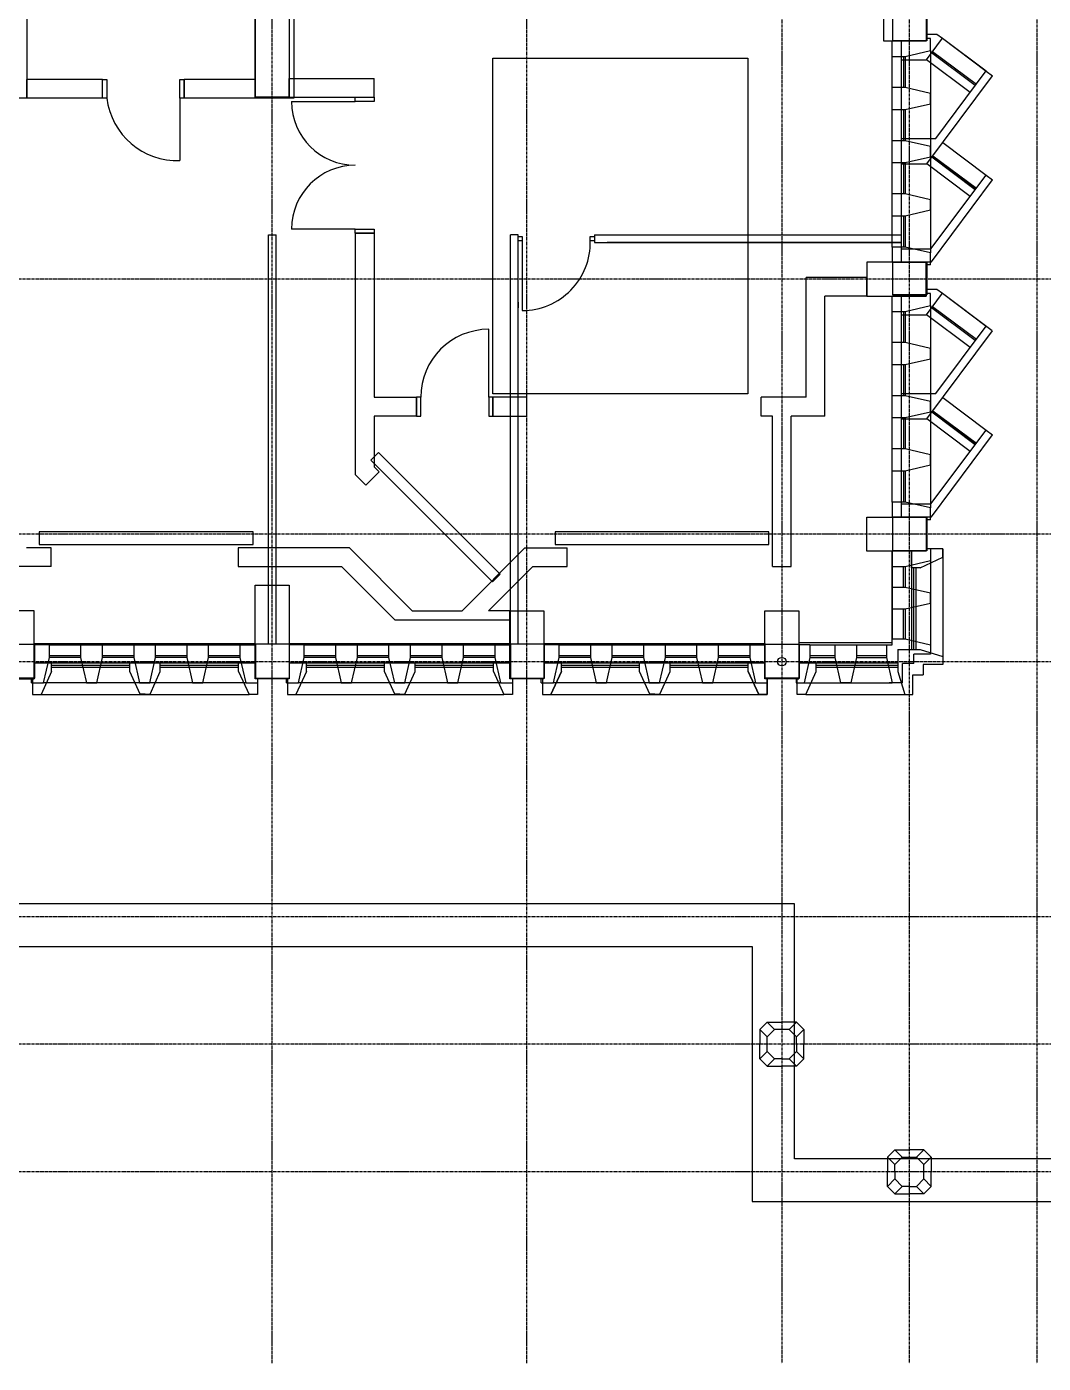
# Model space of a CAD drawing. Header units: millimetres. Extents: x -58291 to 85267, y -25390 to 74943.
# Drawn here: x 12580 to 24544, y -17978 to -2254 of the extents above; entities that cross this region are included whole.
import ezdxf

# ---------------------------------------------------------------- set-up
doc = ezdxf.new("R2010")
doc.units = ezdxf.units.MM
doc.linetypes.add('PCENTRE', pattern=[50.8, 31.75, -6.35, 6.35, -6.35])
doc.linetypes.add('PCENTRE2', pattern=[28.575, 19.05, -3.175, 3.175, -3.175])
for name, color, linetype in [('Basement 01 - Curtain Walls', 1, 'Continuous'), ('Basement 01 - Doors Windows and Openings', 1, 'Continuous'), ('Basement 01 - General', 1, 'Continuous'), ('Basement 01 - Mass Elements', 2, 'Continuous'), ('Basement 01 - Structural Members', 5, 'Continuous'), ('Basement 01 - Walls', 3, 'Continuous'), ('Boundaries_and_building_grids', 140, 'PCENTRE2'), ('BRICK_WALLS_P4', 1, 'Continuous'), ('COLUMNS_P5', 5, 'Continuous'), ('DR', 8, 'Continuous'), ('WA', 6, 'Continuous'), ('WA_EXT', 7, 'Continuous'), ('WN', 4, 'Continuous')]:
    doc.layers.add(name, color=color, linetype=linetype)

msp = doc.modelspace()

# ---------------------------------------------------------------- linework, layer by layer
at = {"layer": 'Basement 01 - Curtain Walls', "color": 3, "linetype": 'Continuous', "lineweight": -3}
for p, q in [((22767, -2603, -4600), (22767, -2424, -4600)), ((23167, -2424, -4600), (22767, -2424, -4600)), ((23217, -2393, -4600), (23167, -2393, -4600)), ((23167, -2393, -4600), (23167, -2424, -4600)), ((23217, -2535, -4600), (23217, -2393, -4600)), ((22767, -2603, -4600), (22917, -2603, -4600)), ((22917, -2603, -4600), (23217, -2535, -4600)), ((22917, -2971, -4600), (22767, -2971, -4600)), ((22767, -3228, -4600), (22767, -2971, -4600)), ((23217, -3039, -4600), (22917, -2971, -4600)), ((23217, -3160, -4600), (23217, -3039, -4600)), ((22767, -3228, -4600), (22917, -3228, -4600)), ((22917, -3228, -4600), (23217, -3160, -4600)), ((22917, -3596, -4600), (22767, -3596, -4600)), ((22767, -3853, -4600), (22767, -3596, -4600)), ((23217, -3664, -4600), (22917, -3596, -4600)), ((23217, -3785, -4600), (23217, -3664, -4600)), ((22767, -3853, -4600), (22917, -3853, -4600)), ((22917, -3853, -4600), (23217, -3785, -4600)), ((22917, -4221, -4600), (22767, -4221, -4600)), ((22767, -4478, -4600), (22767, -4221, -4600)), ((23217, -4289, -4600), (22917, -4221, -4600)), ((23217, -4410, -4600), (23217, -4289, -4600)), ((22767, -4478, -4600), (22917, -4478, -4600)), ((22917, -4478, -4600), (23217, -4410, -4600)), ((22767, -4846, -4600), (22767, -5024, -4600)), ((22917, -4846, -4600), (22767, -4846, -4600)), ((23217, -4914, -4600), (22917, -4846, -4600)), ((23217, -5056, -4600), (23217, -4914, -4600)), ((23217, -5056, -4600), (23167, -5056, -4600)), ((23167, -5424, -4600), (22767, -5424, -4600)), ((22767, -5603, -4600), (22767, -5424, -4600)), ((23217, -5393, -4600), (23167, -5393, -4600)), ((23167, -5393, -4600), (23167, -5424, -4600)), ((23217, -5535, -4600), (23217, -5393, -4600)), ((22767, -5603, -4600), (22917, -5603, -4600)), ((22917, -5603, -4600), (23217, -5535, -4600)), ((22917, -5971, -4600), (22767, -5971, -4600)), ((22767, -6228, -4600), (22767, -5971, -4600)), ((23217, -6039, -4600), (22917, -5971, -4600)), ((23217, -6160, -4600), (23217, -6039, -4600)), ((22767, -6228, -4600), (22917, -6228, -4600)), ((22917, -6228, -4600), (23217, -6160, -4600)), ((22767, -6853, -4600), (22767, -6596, -4600)), ((22917, -6596, -4600), (22767, -6596, -4600)), ((23217, -6664, -4600), (22917, -6596, -4600)), ((23217, -6785, -4600), (23217, -6664, -4600)), ((22767, -6853, -4600), (22917, -6853, -4600)), ((22917, -6853, -4600), (23217, -6785, -4600)), ((22917, -7221, -4600), (22767, -7221, -4600)), ((22767, -7478, -4600), (22767, -7221, -4600)), ((23217, -7289, -4600), (22917, -7221, -4600)), ((23217, -7410, -4600), (23217, -7289, -4600)), ((22767, -7478, -4600), (22917, -7478, -4600)), ((22917, -7478, -4600), (23217, -7410, -4600)), ((22917, -7846, -4600), (22767, -7846, -4600)), ((22767, -7846, -4600), (22767, -8024, -4600)), ((23217, -7914, -4600), (22917, -7846, -4600)), ((23217, -8056, -4600), (23217, -7914, -4600)), ((23217, -8056, -4600), (23167, -8056, -4600)), ((22767, -8424, -4600), (22767, -8603, -4600)), ((23167, -8393, -4600), (23217, -8393, -4600)), ((23217, -8393, -4600), (23217, -8535, -4600)), ((22767, -8603, -4600), (22917, -8603, -4600)), ((22917, -8603, -4600), (23217, -8535, -4600)), ((22767, -8846, -4600), (22767, -9103, -4600)), ((22767, -8846, -4600), (22917, -8846, -4600)), ((22917, -8846, -4600), (23217, -8914, -4600)), ((23217, -9035, -4600), (23217, -8914, -4600)), ((22767, -9103, -4600), (22917, -9103, -4600)), ((22917, -9103, -4600), (23217, -9035, -4600)), ((12846, -9524, -4600), (12667, -9524, -4600)), ((12846, -9674, -4600), (12846, -9524, -4600)), ((13214, -9524, -4600), (13214, -9674, -4600)), ((13214, -9524, -4600), (13471, -9524, -4600)), ((13471, -9674, -4600), (13471, -9524, -4600)), ((13839, -9524, -4600), (13839, -9674, -4600)), ((13839, -9524, -4600), (14096, -9524, -4600)), ((14096, -9674, -4600), (14096, -9524, -4600)), ((14464, -9524, -4600), (14464, -9674, -4600)), ((14464, -9524, -4600), (14721, -9524, -4600)), ((14721, -9674, -4600), (14721, -9524, -4600)), ((15089, -9524, -4600), (15089, -9674, -4600)), ((15089, -9524, -4600), (15267, -9524, -4600)), ((15267, -9924, -4600), (15267, -9524, -4600)), ((15846, -9524, -4600), (15667, -9524, -4600)), ((15846, -9674, -4600), (15846, -9524, -4600)), ((16214, -9524, -4600), (16214, -9674, -4600)), ((16214, -9524, -4600), (16471, -9524, -4600)), ((16471, -9674, -4600), (16471, -9524, -4600)), ((16839, -9524, -4600), (16839, -9674, -4600)), ((16839, -9524, -4600), (17096, -9524, -4600)), ((17096, -9674, -4600), (17096, -9524, -4600)), ((17464, -9524, -4600), (17464, -9674, -4600)), ((17464, -9524, -4600), (17721, -9524, -4600)), ((17721, -9674, -4600), (17721, -9524, -4600)), ((18089, -9524, -4600), (18089, -9674, -4600)), ((18089, -9524, -4600), (18267, -9524, -4600)), ((18267, -9924, -4600), (18267, -9524, -4600)), ((18846, -9524, -4600), (18667, -9524, -4600)), ((18846, -9674, -4600), (18846, -9524, -4600)), ((19214, -9524, -4600), (19471, -9524, -4600)), ((19214, -9524, -4600), (19214, -9674, -4600)), ((19471, -9674, -4600), (19471, -9524, -4600)), ((19839, -9524, -4600), (19839, -9674, -4600)), ((19839, -9524, -4600), (20096, -9524, -4600)), ((20096, -9674, -4600), (20096, -9524, -4600)), ((20464, -9524, -4600), (20721, -9524, -4600)), ((20464, -9524, -4600), (20464, -9674, -4600)), ((20721, -9674, -4600), (20721, -9524, -4600)), ((21089, -9524, -4600), (21089, -9674, -4600)), ((21089, -9524, -4600), (21267, -9524, -4600)), ((21267, -9924, -4600), (21267, -9524, -4600)), ((21796, -9524, -4600), (21667, -9524, -4600)), ((21667, -9524, -4600), (21667, -9924, -4600)), ((21796, -9524, -4600), (21796, -9674, -4600)), ((22089, -9524, -4600), (22346, -9524, -4600)), ((22089, -9524, -4600), (22089, -9674, -4600)), ((22346, -9524, -4600), (22346, -9674, -4600)), ((22699, -9524, -4600), (22699, -9674, -4600)), ((22699, -9524, -4600), (22767, -9524, -4600)), ((22767, -9524, -4600), (22767, -9456, -4600)), ((22767, -9456, -4600), (22917, -9456, -4600)), ((22917, -9456, -4600), (23217, -9524, -4600)), ((23217, -9524, -4600), (23217, -9635, -4600)), ((12778, -9974, -4600), (12846, -9674, -4600)), ((13214, -9674, -4600), (13282, -9974, -4600)), ((13403, -9974, -4600), (13471, -9674, -4600)), ((13839, -9674, -4600), (13907, -9974, -4600)), ((14028, -9974, -4600), (14096, -9674, -4600)), ((14464, -9674, -4600), (14532, -9974, -4600)), ((14653, -9974, -4600), (14721, -9674, -4600)), ((15089, -9674, -4600), (15157, -9974, -4600)), ((15778, -9974, -4600), (15846, -9674, -4600)), ((16214, -9674, -4600), (16282, -9974, -4600)), ((16403, -9974, -4600), (16471, -9674, -4600)), ((16839, -9674, -4600), (16907, -9974, -4600)), ((17028, -9974, -4600), (17096, -9674, -4600)), ((17464, -9674, -4600), (17532, -9974, -4600)), ((17653, -9974, -4600), (17721, -9674, -4600)), ((18089, -9674, -4600), (18157, -9974, -4600)), ((18778, -9974, -4600), (18846, -9674, -4600)), ((19214, -9674, -4600), (19282, -9974, -4600)), ((19403, -9974, -4600), (19471, -9674, -4600)), ((19839, -9674, -4600), (19907, -9974, -4600)), ((20028, -9974, -4600), (20096, -9674, -4600)), ((20464, -9674, -4600), (20532, -9974, -4600)), ((20653, -9974, -4600), (20721, -9674, -4600)), ((21089, -9674, -4600), (21157, -9974, -4600)), ((21796, -9674, -4600), (21728, -9974, -4600)), ((22089, -9674, -4600), (22157, -9974, -4600)), ((22346, -9674, -4600), (22278, -9974, -4600)), ((22699, -9674, -4600), (22767, -9974, -4600)), ((23021, -9747, -4600), (22888, -9747, -4600)), ((22888, -9974, -4600), (22888, -9747, -4600)), ((23217, -9635, -4600), (23021, -9635, -4600)), ((23021, -9747, -4600), (23021, -9635, -4600)), ((12636, -9974, -4600), (12636, -9924, -4600)), ((12636, -9974, -4600), (12778, -9974, -4600)), ((13282, -9974, -4600), (13403, -9974, -4600)), ((13907, -9974, -4600), (14028, -9974, -4600)), ((14532, -9974, -4600), (14653, -9974, -4600)), ((15157, -9974, -4600), (15299, -9974, -4600)), ((15299, -9924, -4600), (15267, -9924, -4600)), ((15299, -9974, -4600), (15299, -9924, -4600)), ((15636, -9974, -4600), (15636, -9924, -4600)), ((15636, -9974, -4600), (15778, -9974, -4600)), ((16282, -9974, -4600), (16403, -9974, -4600)), ((16907, -9974, -4600), (17028, -9974, -4600)), ((17532, -9974, -4600), (17653, -9974, -4600)), ((18157, -9974, -4600), (18299, -9974, -4600)), ((18299, -9924, -4600), (18267, -9924, -4600)), ((18299, -9974, -4600), (18299, -9924, -4600)), ((18636, -9974, -4600), (18636, -9924, -4600)), ((18636, -9974, -4600), (18778, -9974, -4600)), ((19282, -9974, -4600), (19403, -9974, -4600)), ((19907, -9974, -4600), (20028, -9974, -4600)), ((20532, -9974, -4600), (20653, -9974, -4600)), ((21157, -9974, -4600), (21299, -9974, -4600)), ((21299, -9924, -4600), (21267, -9924, -4600)), ((21299, -9974, -4600), (21299, -9924, -4600)), ((21636, -9924, -4600), (21667, -9924, -4600)), ((21636, -9924, -4600), (21636, -9974, -4600)), ((21636, -9974, -4600), (21728, -9974, -4600)), ((22278, -9974, -4600), (22157, -9974, -4600)), ((22888, -9974, -4600), (22728, -9974, -4600))]:
    msp.add_line(p, q, dxfattribs=at)
at = {"layer": 'Basement 01 - Curtain Walls', "color": 3, "linetype": 'Continuous', "lineweight": -3, "elevation": -4600}
for points in [[(22767, -5024), (23167, -5024), (23167, -5056)], [(22767, -8024), (23167, -8024), (23167, -8056)], [(23167, -8393), (23167, -8424), (22767, -8424)], [(12667, -9524), (12667, -9924), (12636, -9924)], [(15667, -9524), (15667, -9924), (15636, -9924)], [(18667, -9524), (18667, -9924), (18636, -9924)]]:
    msp.add_lwpolyline(points, dxfattribs=at)
at = {"layer": 'Basement 01 - Doors Windows and Openings', "color": 1, "linetype": 'Continuous', "lineweight": -3}
for p, q in [((22767, -2971, -4600), (22767, -2603, -4600)), ((22767, -4846, -4600), (22767, -2603, -4600)), ((22897, -2603, -4600), (22897, -2971, -4600)), ((22917, -2603, -4600), (22917, -2971, -4600)), ((23217, -2535, -4600), (23217, -4914, -4600)), ((15697, -3134, -4600), (16447, -3134, -4600)), ((22767, -3596, -4600), (22767, -3228, -4600)), ((22897, -3228, -4600), (22897, -3596, -4600)), ((22917, -3228, -4600), (22917, -3596, -4600)), ((22767, -4221, -4600), (22767, -3853, -4600)), ((22897, -3853, -4600), (22897, -4221, -4600)), ((22917, -3853, -4600), (22917, -4221, -4600)), ((22897, -4478, -4600), (22897, -4846, -4600)), ((22917, -4478, -4600), (22917, -4846, -4600)), ((16447, -4634, -4600), (15697, -4634, -4600)), ((22767, -7846, -4600), (22767, -5603, -4600)), ((22767, -5971, -4600), (22767, -5603, -4600)), ((22897, -5603, -4600), (22897, -5971, -4600)), ((22917, -5603, -4600), (22917, -5971, -4600)), ((23217, -5535, -4600), (23217, -7914, -4600)), ((18017, -6614, -4600), (18017, -5814, -4600)), ((22767, -6596, -4600), (22767, -6228, -4600)), ((22897, -6228, -4600), (22897, -6596, -4600)), ((22917, -6228, -4600), (22917, -6596, -4600)), ((22767, -7221, -4600), (22767, -6853, -4600)), ((22897, -6853, -4600), (22897, -7221, -4600)), ((22917, -6853, -4600), (22917, -7221, -4600)), ((22897, -7478, -4600), (22897, -7846, -4600)), ((22917, -7478, -4600), (22917, -7846, -4600)), ((22767, -8603, -4600), (22767, -8846, -4600)), ((22897, -8846, -4600), (22897, -8603, -4600)), ((22917, -8603, -4600), (22917, -8846, -4600)), ((23217, -8535, -4600), (23217, -9524, -4600)), ((22767, -9103, -4600), (22767, -9456, -4600)), ((22897, -9456, -4600), (22897, -9103, -4600)), ((22917, -9103, -4600), (22917, -9456, -4600)), ((12846, -9524, -4600), (15089, -9524, -4600)), ((13471, -9524, -4600), (13839, -9524, -4600)), ((14096, -9524, -4600), (14464, -9524, -4600)), ((14721, -9524, -4600), (15089, -9524, -4600)), ((15846, -9524, -4600), (18089, -9524, -4600)), ((16471, -9524, -4600), (16839, -9524, -4600)), ((17096, -9524, -4600), (17464, -9524, -4600)), ((17721, -9524, -4600), (18089, -9524, -4600)), ((18846, -9524, -4600), (21089, -9524, -4600)), ((19471, -9524, -4600), (19839, -9524, -4600)), ((20096, -9524, -4600), (20464, -9524, -4600)), ((20721, -9524, -4600), (21089, -9524, -4600)), ((21796, -9524, -4600), (22089, -9524, -4600)), ((22346, -9524, -4600), (22699, -9524, -4600)), ((13214, -9654, -4600), (12846, -9654, -4600)), ((13214, -9674, -4600), (12846, -9674, -4600)), ((13839, -9654, -4600), (13471, -9654, -4600)), ((13839, -9674, -4600), (13471, -9674, -4600)), ((14464, -9654, -4600), (14096, -9654, -4600)), ((14464, -9674, -4600), (14096, -9674, -4600)), ((15089, -9654, -4600), (14721, -9654, -4600)), ((15089, -9674, -4600), (14721, -9674, -4600)), ((16214, -9654, -4600), (15846, -9654, -4600)), ((16214, -9674, -4600), (15846, -9674, -4600)), ((16839, -9654, -4600), (16471, -9654, -4600)), ((16839, -9674, -4600), (16471, -9674, -4600)), ((17464, -9654, -4600), (17096, -9654, -4600)), ((17464, -9674, -4600), (17096, -9674, -4600)), ((18089, -9654, -4600), (17721, -9654, -4600)), ((18089, -9674, -4600), (17721, -9674, -4600)), ((19214, -9654, -4600), (18846, -9654, -4600)), ((19214, -9674, -4600), (18846, -9674, -4600)), ((19839, -9654, -4600), (19471, -9654, -4600)), ((19839, -9674, -4600), (19471, -9674, -4600)), ((20464, -9654, -4600), (20096, -9654, -4600)), ((20464, -9674, -4600), (20096, -9674, -4600)), ((21089, -9654, -4600), (20721, -9654, -4600)), ((21089, -9674, -4600), (20721, -9674, -4600)), ((22089, -9654, -4600), (21796, -9654, -4600)), ((21796, -9674, -4600), (22089, -9674, -4600)), ((22699, -9654, -4600), (22346, -9654, -4600)), ((22346, -9674, -4600), (22699, -9674, -4600)), ((15157, -9974, -4600), (12778, -9974, -4600)), ((18157, -9974, -4600), (15778, -9974, -4600)), ((21157, -9974, -4600), (18778, -9974, -4600)), ((21728, -9974, -4600), (22767, -9974, -4600))]:
    msp.add_line(p, q, dxfattribs=at)
at = {"layer": 'Basement 01 - Doors Windows and Openings', "color": 1, "linetype": 'Continuous', "lineweight": -3, "elevation": -4600}
for points in [[(16447, -3084), (16667, -3084), (16667, -3134), (16447, -3134), (16447, -3084)], [(16447, -4634), (16667, -4634), (16667, -4684), (16447, -4684), (16447, -4634)], [(17217, -6614), (17167, -6614), (17167, -6834), (17217, -6834), (17217, -6614)], [(18067, -6614), (18017, -6614), (18017, -6834), (18067, -6834), (18067, -6614)]]:
    msp.add_lwpolyline(points, dxfattribs=at)
at = {"layer": 'Basement 01 - Doors Windows and Openings', "color": 1, "linetype": 'Continuous', "lineweight": -3}
for centre, radius, start, end in [((16447, -3134, -4600), 750, 180, 270), ((16447, -4634, -4600), 750, 90, 180), ((18017, -6614, -4600), 800, 90, 180)]:
    msp.add_arc(centre, radius, start, end, dxfattribs=at)
at = {"layer": 'Basement 01 - General', "color": 2, "linetype": 'Continuous', "lineweight": -3}
for p, q in [((21617, -12574, -4600), (-23683, -12574, -4600)), ((21617, -15574, -4600), (21617, -12574, -4600)), ((-23183, -13074, -4600), (21117, -13074, -4600)), ((21117, -13074, -4600), (21117, -16074, -4600)), ((48317, -15574, -4600), (21617, -15574, -4600)), ((21117, -16074, -4600), (48817, -16074, -4600))]:
    msp.add_line(p, q, dxfattribs=at)
at = {"layer": 'Basement 01 - Mass Elements', "color": 8, "linetype": 'Continuous', "lineweight": -3, "elevation": -4600}
msp.add_lwpolyline([(21067, -2624), (21067, -6574), (18067, -6574), (18067, -2624)], close=True, dxfattribs=at)
for points in [[(18060, -8784), (16628, -7352), (16719, -7262), (18150, -8694), (18060, -8784)], [(12728, -8346), (15244, -8346), (15244, -8198), (12728, -8198), (12728, -8346)], [(18798, -8344), (21314, -8344), (21314, -8196), (18798, -8196), (18798, -8344)]]:
    msp.add_lwpolyline(points, dxfattribs=at)
at = {"layer": 'Basement 01 - Structural Members', "color": 5, "linetype": 'Continuous', "lineweight": -3}
for p, q in [((21209, -14052, -4600), (21295, -13966, -4600)), ((21381, -14052, -4600), (21295, -13966, -4600)), ((21295, -13966, -4600), (21467, -13966, -4600)), ((21639, -13966, -4600), (21467, -13966, -4600)), ((21553, -14052, -4600), (21639, -13966, -4600)), ((21726, -14052, -4600), (21639, -13966, -4600)), ((21295, -14138, -4600), (21209, -14052, -4600)), ((21209, -14052, -4600), (21209, -14224, -4600)), ((21295, -14138, -4600), (21381, -14052, -4600)), ((21295, -14224, -4600), (21295, -14138, -4600)), ((21467, -14052, -4600), (21381, -14052, -4600)), ((21553, -14052, -4600), (21467, -14052, -4600)), ((21553, -14052, -4600), (21639, -14138, -4600)), ((21639, -14138, -4600), (21726, -14052, -4600)), ((21639, -14224, -4600), (21639, -14138, -4600)), ((21726, -14052, -4600), (21726, -14224, -4600)), ((21209, -14397, -4600), (21209, -14224, -4600)), ((21295, -14310, -4600), (21295, -14224, -4600)), ((21639, -14224, -4600), (21639, -14310, -4600)), ((21726, -14397, -4600), (21726, -14224, -4600)), ((21295, -14310, -4600), (21209, -14397, -4600)), ((21209, -14397, -4600), (21295, -14483, -4600)), ((21381, -14397, -4600), (21295, -14310, -4600)), ((21381, -14397, -4600), (21295, -14483, -4600)), ((21467, -14397, -4600), (21381, -14397, -4600)), ((21467, -14397, -4600), (21553, -14397, -4600)), ((21639, -14310, -4600), (21553, -14397, -4600)), ((21553, -14397, -4600), (21639, -14483, -4600)), ((21639, -14310, -4600), (21726, -14397, -4600)), ((21726, -14397, -4600), (21639, -14483, -4600)), ((21295, -14483, -4600), (21467, -14483, -4600)), ((21639, -14483, -4600), (21467, -14483, -4600)), ((22709, -15552, -4600), (22795, -15466, -4600)), ((22795, -15638, -4600), (22709, -15552, -4600)), ((22709, -15552, -4600), (22709, -15724, -4600)), ((22881, -15552, -4600), (22795, -15466, -4600)), ((22795, -15466, -4600), (22967, -15466, -4600)), ((22881, -15552, -4600), (22795, -15638, -4600)), ((22881, -15552, -4600), (22967, -15552, -4600)), ((23139, -15466, -4600), (22967, -15466, -4600)), ((22967, -15552, -4600), (23053, -15552, -4600)), ((23053, -15552, -4600), (23139, -15466, -4600)), ((23139, -15638, -4600), (23053, -15552, -4600)), ((23226, -15552, -4600), (23139, -15466, -4600)), ((23139, -15638, -4600), (23226, -15552, -4600)), ((23226, -15552, -4600), (23226, -15724, -4600)), ((22795, -15724, -4600), (22795, -15638, -4600)), ((23139, -15724, -4600), (23139, -15638, -4600)), ((22709, -15897, -4600), (22709, -15724, -4600)), ((22795, -15810, -4600), (22709, -15897, -4600)), ((22795, -15724, -4600), (22795, -15810, -4600)), ((22795, -15810, -4600), (22881, -15897, -4600)), ((23053, -15897, -4600), (23139, -15810, -4600)), ((23139, -15810, -4600), (23139, -15724, -4600)), ((23139, -15810, -4600), (23226, -15897, -4600)), ((23226, -15897, -4600), (23226, -15724, -4600)), ((22709, -15897, -4600), (22795, -15983, -4600)), ((22881, -15897, -4600), (22795, -15983, -4600)), ((22795, -15983, -4600), (22967, -15983, -4600)), ((22967, -15897, -4600), (22881, -15897, -4600)), ((22967, -15897, -4600), (23053, -15897, -4600)), ((23139, -15983, -4600), (22967, -15983, -4600)), ((23053, -15897, -4600), (23139, -15983, -4600)), ((23226, -15897, -4600), (23139, -15983, -4600))]:
    msp.add_line(p, q, dxfattribs=at)
at = {"layer": 'Basement 01 - Structural Members', "color": 5, "linetype": 'Continuous', "lineweight": -3, "elevation": -4600}
for points in [[(15267, 498), (15667, 498), (15667, -3084), (15267, -3084)], [(23167, -924), (22987, -924), (22987, -2024), (23167, -2024), (23167, -2424), (22667, -2424), (22667, -524), (23167, -524)], [(22467, -5024), (22467, -5424), (23167, -5424), (23167, -5024)], [(22467, -8424), (22467, -8024), (23167, -8024), (23167, -8424)], [(15267, -8824), (15667, -8824), (15667, -9924), (15267, -9924)], [(12667, -9924), (12667, -9124), (12267, -9124), (12267, -9924)], [(18267, -9124), (18667, -9124), (18667, -9924), (18267, -9924)], [(21267, -9124), (21667, -9124), (21667, -9924), (21267, -9924)]]:
    msp.add_lwpolyline(points, close=True, dxfattribs=at)
at = {"layer": 'Basement 01 - Structural Members', "color": 5, "linetype": 'Continuous', "lineweight": -3}
msp.add_circle((21467, -9724, -4600), 50, dxfattribs=at)
at = {"layer": 'Basement 01 - Walls', "color": 3, "linetype": 'Continuous', "lineweight": -3}
for p, q in [((15667, -3084, -4600), (15667, -2864, -4600)), ((15667, -2864, -4600), (16667, -2864, -4600)), ((16667, -3084, -4600), (16667, -2864, -4600)), ((15667, -3084, -4600), (16667, -3084, -4600)), ((16447, -4684, -4600), (16447, -7522, -4600)), ((16447, -4684, -4600), (16667, -4684, -4600)), ((16667, -4684, -4600), (16667, -6614, -4600)), ((22467, -5204, -4600), (21752, -5204, -4600)), ((21752, -6614, -4600), (21752, -5204, -4600)), ((22467, -5424, -4600), (22467, -5204, -4600)), ((22467, -5424, -4600), (21972, -5424, -4600)), ((21972, -6834, -4600), (21972, -5424, -4600)), ((16667, -6614, -4600), (17167, -6614, -4600)), ((17167, -6834, -4600), (17167, -6614, -4600)), ((18067, -6614, -4600), (18067, -6834, -4600)), ((18467, -6614, -4600), (18067, -6614, -4600)), ((18467, -6834, -4600), (18467, -6614, -4600)), ((21752, -6614, -4600), (21223, -6614, -4600)), ((21223, -6834, -4600), (21223, -6614, -4600)), ((16667, -6834, -4600), (16667, -7431, -4600)), ((17167, -6834, -4600), (16667, -6834, -4600)), ((18067, -6834, -4600), (18467, -6834, -4600)), ((21357, -6834, -4600), (21223, -6834, -4600)), ((21357, -8604, -4600), (21357, -6834, -4600)), ((21577, -8604, -4600), (21577, -6834, -4600)), ((21972, -6834, -4600), (21577, -6834, -4600)), ((16572, -7646, -4600), (16447, -7522, -4600)), ((16572, -7646, -4600), (16727, -7491, -4600)), ((16727, -7491, -4600), (16667, -7431, -4600)), ((12867, -8384, -4600), (12577, -8384, -4600)), ((12867, -8604, -4600), (12867, -8384, -4600)), ((15067, -8384, -4600), (15067, -8604, -4600)), ((16377, -8384, -4600), (15067, -8384, -4600)), ((17117, -9124, -4600), (16377, -8384, -4600)), ((17704, -9124, -4600), (18444, -8384, -4600)), ((18444, -8384, -4600), (18939, -8384, -4600)), ((18939, -8604, -4600), (18939, -8384, -4600)), ((12867, -8604, -4600), (11655, -8604, -4600)), ((15067, -8604, -4600), (16285, -8604, -4600)), ((16915, -9234, -4600), (16285, -8604, -4600)), ((18016, -9124, -4600), (18536, -8604, -4600)), ((18536, -8604, -4600), (18939, -8604, -4600)), ((21357, -8604, -4600), (21577, -8604, -4600)), ((18267, -9234, -4600), (16915, -9234, -4600)), ((17117, -9124, -4600), (17704, -9124, -4600)), ((18267, -9124, -4600), (18016, -9124, -4600)), ((18267, -9234, -4600), (18267, -9124, -4600))]:
    msp.add_line(p, q, dxfattribs=at)
at = {"layer": 'Boundaries_and_building_grids', "color": 140, "linetype": 'PCENTRE', "lineweight": -3}
for p, q in [((15467, -17978), (15467, 67826)), ((18467, -17978), (18467, 67826)), ((21467, 67826), (21467, -17978)), ((22967, 67826), (22967, -17978)), ((24467, 67826), (24467, -17978)), ((50767, -5224), (-52891, -5224)), ((50767, -8224), (-52891, -8224)), ((50767, -9724), (-52891, -9724)), ((50767, -12724), (-52891, -12724)), ((50767, -14224), (-52891, -14224)), ((50767, -15724), (-52891, -15724))]:
    msp.add_line(p, q, dxfattribs=at)
at = {"layer": 'BRICK_WALLS_P4', "linetype": 'Continuous'}
for p, q in [((12582, -3094), (12582, -2874)), ((13472, -2874), (12582, -2874)), ((13472, -3094), (13472, -2874)), ((14432, -3094), (14432, -2874)), ((15272, -2874), (14432, -2874)), ((15272, -3094), (15272, -2874)), ((13472, -3094), (12582, -3094)), ((15272, -3094), (14432, -3094))]:
    msp.add_line(p, q, dxfattribs=at)
at = {"layer": 'BRICK_WALLS_P4'}
for p, q in [((15427, -4703), (15517, -4703)), ((15427, -9519), (15427, -4703)), ((15517, -9519), (15517, -4703))]:
    msp.add_line(p, q, dxfattribs=at)
at = {"layer": 'COLUMNS_P5', "linetype": 'Continuous'}
for points in [[(12362, 3196), (12582, 3196), (12582, -3094), (12362, -3094)], [(15272, 3196), (15722, 3196), (15722, -3094), (15272, -3094)], [(22992, -2019), (23172, -2019), (23172, -2419), (22772, -2419), (22772, -519), (23172, -519), (23172, -919), (22992, -919)], [(23172, -5019), (23172, -5409), (22772, -5409), (22772, -5019)], [(23172, -8419), (22772, -8419), (22772, -8019), (23172, -8019)], [(12672, -9919), (12272, -9919), (12272, -9519), (12672, -9519)], [(15672, -9919), (15672, -9519), (15272, -9519), (15272, -9919)], [(18672, -9919), (18672, -9519), (18272, -9519), (18272, -9919)], [(21672, -9919), (21272, -9919), (21272, -9519), (21672, -9519)]]:
    msp.add_lwpolyline(points, close=True, dxfattribs=at)
at = {"layer": 'COLUMNS_P5', "linetype": 'Continuous', "lineweight": -3}
msp.add_circle((21467, -9724), 50, dxfattribs=at)
at = {"layer": 'DR', "linetype": 'Continuous'}
for p, q in [((13472, -3094), (13472, -2874)), ((13472, -2874), (13522, -2874)), ((13522, -2874), (13522, -3094)), ((14382, -2874), (14432, -2874)), ((14382, -3094), (14382, -2874)), ((14432, -2874), (14432, -3094)), ((13522, -3094), (13472, -3094)), ((14382, -3094), (14382, -3829)), ((14432, -3094), (14382, -3094)), ((18362, -4723), (18412, -4723)), ((18412, -4773), (18362, -4773)), ((18412, -4723), (18412, -4773)), ((18412, -4773), (18412, -5593)), ((19212, -4723), (19262, -4723)), ((19212, -4773), (19212, -4723)), ((19262, -4773), (19212, -4773)), ((19262, -4723), (19262, -4773))]:
    msp.add_line(p, q, dxfattribs=at)
for centre, radius, start, end in [((14354, -2992), 838, 187.0335, 271.9291), ((18412, -4793), 800, 270.0126, 1.4024)]:
    msp.add_arc(centre, radius, start, end, dxfattribs=at)
at = {"layer": 'WA', "linetype": 'Continuous'}
for p, q in [((18362, -4703), (18272, -4703)), ((18272, -9509), (18272, -4703)), ((18362, -9519), (18362, -4703)), ((19262, -4703), (19262, -4793)), ((19322, -4703), (22872, -4703)), ((19412, -4793), (22872, -4793)), ((18362, -5493), (18362, -5563))]:
    msp.add_line(p, q, dxfattribs=at)
at = {"layer": 'WA'}
for p, q in [((19262, -4703), (19322, -4703)), ((19262, -4793), (19412, -4793)), ((22872, -4793), (19412, -4793))]:
    msp.add_line(p, q, dxfattribs=at)
at = {"layer": 'WA_EXT', "linetype": 'Continuous'}
for p, q in [((23172, -2342), (23292, -2342)), ((22872, -2419), (22872, -5019)), ((23168, -2642), (23356, -2390)), ((22872, -2642), (23168, -2642)), ((23279, -3569), (23872, -2775)), ((23172, -3869), (23948, -2832)), ((22872, -3569), (23279, -3569)), ((22872, -3869), (23172, -3869)), ((23222, -4869), (23872, -4000)), ((23228, -5019), (23948, -4056)), ((22872, -4869), (23222, -4869)), ((22872, -4869), (23222, -4869)), ((23172, -5019), (23228, -5019)), ((23172, -5342), (23292, -5342)), ((22872, -5419), (22872, -8019)), ((23168, -5642), (23356, -5390)), ((23356, -5390), (23943, -5828)), ((22872, -5642), (23168, -5642)), ((23279, -6569), (23872, -5775)), ((23172, -6869), (23948, -5832)), ((22872, -6569), (23279, -6569)), ((22872, -6869), (23172, -6869)), ((23222, -7869), (23872, -7000)), ((23228, -8019), (23948, -7056)), ((22872, -7869), (23222, -7869)), ((22872, -7869), (23222, -7869)), ((23172, -8019), (23228, -8019)), ((22762, -8419), (22762, -9499)), ((22762, -8419), (22772, -8419)), ((22992, -8619), (22992, -8419)), ((22992, -8419), (22992, -8619)), ((23362, -8396), (23172, -8396)), ((23362, -8495), (23362, -8396)), ((23362, -8396), (23362, -8495)), ((23093, -8619), (22992, -8619)), ((22992, -8619), (22992, -9580)), ((23093, -8619), (23362, -8495)), ((21672, -9499), (22762, -9499)), ((21672, -9519), (21672, -9499)), ((22833, -9580), (22833, -9839)), ((22833, -9580), (23093, -9580)), ((23093, -9580), (23362, -9663)), ((12672, -9739), (12872, -9739)), ((12672, -9739), (15272, -9739)), ((12872, -9839), (12872, -9739)), ((13792, -9839), (13792, -9739)), ((14152, -9839), (14152, -9739)), ((15072, -9839), (15072, -9739)), ((15272, -9739), (15154, -9739)), ((15672, -9739), (15872, -9739)), ((15672, -9739), (18272, -9739)), ((15872, -9839), (15872, -9739)), ((16792, -9839), (16792, -9739)), ((17152, -9839), (17152, -9739)), ((18072, -9839), (18072, -9739)), ((18272, -9739), (18154, -9739)), ((18672, -9739), (21272, -9739)), ((18672, -9739), (18872, -9739)), ((18872, -9839), (18872, -9739)), ((18872, -9839), (18872, -9739)), ((19792, -9839), (19792, -9739)), ((20152, -9839), (20152, -9739)), ((21072, -9739), (21272, -9739)), ((21072, -9839), (21072, -9739)), ((21072, -9839), (21072, -9739)), ((21272, -9739), (21154, -9739)), ((21872, -9739), (21672, -9739)), ((21672, -9739), (22833, -9739)), ((21872, -9839), (21872, -9739)), ((23362, -9663), (23362, -9757)), ((12872, -9839), (12748, -10109)), ((13913, -10107), (13792, -9839)), ((14031, -10107), (14152, -9839)), ((15072, -9839), (15196, -10109)), ((15872, -9839), (15748, -10109)), ((16913, -10107), (16792, -9839)), ((17031, -10107), (17152, -9839)), ((18072, -9839), (18196, -10109)), ((18748, -10109), (18872, -9839)), ((18872, -9839), (18748, -10109)), ((19913, -10107), (19792, -9839)), ((20031, -10107), (20152, -9839)), ((21196, -10109), (21072, -9839)), ((21072, -9839), (21196, -10109)), ((21748, -10109), (21872, -9839)), ((22833, -9839), (22916, -10109)), ((23010, -10109), (23010, -9878)), ((23010, -9878), (23131, -9878)), ((23362, -9757), (23131, -9757)), ((23131, -9757), (23131, -9878)), ((12649, -9919), (12649, -10109)), ((15296, -9919), (15296, -10109)), ((15649, -9919), (15649, -10109)), ((18296, -9919), (18296, -10109)), ((18649, -9919), (18649, -10109)), ((18649, -9919), (18649, -10109)), ((21296, -10109), (21296, -9919)), ((21296, -9919), (21296, -10109)), ((21649, -10109), (21649, -9919)), ((12649, -10109), (12748, -10109)), ((13972, -10107), (13913, -10107)), ((13972, -10107), (14031, -10107)), ((15296, -10109), (15196, -10109)), ((15649, -10109), (15748, -10109)), ((16972, -10107), (16913, -10107)), ((16972, -10107), (17031, -10107)), ((18296, -10109), (18196, -10109)), ((18649, -10109), (18748, -10109)), ((18649, -10109), (18748, -10109)), ((19972, -10107), (19913, -10107)), ((19972, -10107), (20031, -10107)), ((21196, -10109), (21296, -10109)), ((21296, -10109), (21196, -10109)), ((21748, -10109), (21649, -10109)), ((22916, -10109), (23010, -10109))]:
    msp.add_line(p, q, dxfattribs=at)
at = {"layer": 'WA_EXT'}
for p, q in [((23292, -2342), (23356, -2390)), ((23872, -2776), (23948, -2832)), ((23872, -4000), (23948, -4056)), ((23292, -5342), (23356, -5390)), ((23872, -7000), (23948, -7056)), ((12672, -9519), (12672, -9509)), ((12672, -9509), (15272, -9509)), ((15272, -9519), (15272, -9509)), ((15672, -9509), (18272, -9509)), ((15672, -9519), (15672, -9509)), ((18272, -9519), (18272, -9509)), ((18672, -9509), (21272, -9509)), ((18672, -9519), (18672, -9509)), ((21272, -9519), (21272, -9509))]:
    msp.add_line(p, q, dxfattribs=at)
at = {"layer": 'WN', "linetype": 'Continuous'}
for p, q in [((23356, -2390), (23872, -2775)), ((23356, -2390), (23872, -2775)), ((23356, -2390), (23872, -2775)), ((23356, -2390), (23872, -2776)), ((23684, -3027), (23168, -2642)), ((23684, -3027), (23168, -2642)), ((23744, -2947), (23227, -2561)), ((23744, -2947), (23227, -2562)), ((23239, -2545), (23756, -2931)), ((23239, -2545), (23756, -2931)), ((23244, -3773), (23756, -4156)), ((23244, -3773), (23756, -4155)), ((23360, -3617), (23872, -4000)), ((23684, -4252), (23172, -3869)), ((23684, -4252), (23172, -3869)), ((23744, -4172), (23232, -3789)), ((23744, -4171), (23232, -3789)), ((23356, -5390), (23872, -5776)), ((23356, -5390), (23872, -5775)), ((23356, -5390), (23872, -5775)), ((23356, -5390), (23872, -5775)), ((23684, -6027), (23168, -5642)), ((23684, -6027), (23168, -5642)), ((23744, -5947), (23227, -5561)), ((23744, -5947), (23227, -5562)), ((23239, -5545), (23756, -5931)), ((23239, -5545), (23756, -5931)), ((23360, -6617), (23872, -7000)), ((23360, -6617), (23872, -7000)), ((23361, -6617), (23872, -7000)), ((23361, -6617), (23872, -7000)), ((23684, -7252), (23172, -6869)), ((23684, -7252), (23172, -6869)), ((23744, -7171), (23232, -6789)), ((23744, -7172), (23232, -6789)), ((23244, -6773), (23756, -7155)), ((23244, -6773), (23756, -7156)), ((23017, -8619), (23017, -9580)), ((23042, -8619), (23042, -9580)), ((23362, -8495), (23362, -9663)), ((12872, -9764), (13792, -9764)), ((12872, -9789), (13792, -9789)), ((14152, -9764), (15072, -9764)), ((14152, -9789), (15072, -9789)), ((15872, -9764), (16792, -9764)), ((15872, -9789), (16792, -9789)), ((17152, -9764), (18072, -9764)), ((17152, -9789), (18072, -9789)), ((18872, -9764), (19792, -9764)), ((18872, -9789), (19792, -9789)), ((20152, -9764), (21072, -9764)), ((20152, -9789), (21072, -9789)), ((21872, -9764), (22833, -9764)), ((21872, -9789), (22833, -9789)), ((12748, -10109), (15196, -10109)), ((15748, -10109), (18196, -10109)), ((18748, -10109), (21196, -10109)), ((21748, -10109), (22916, -10109))]:
    msp.add_line(p, q, dxfattribs=at)

doc.saveas('drawing.dxf')
